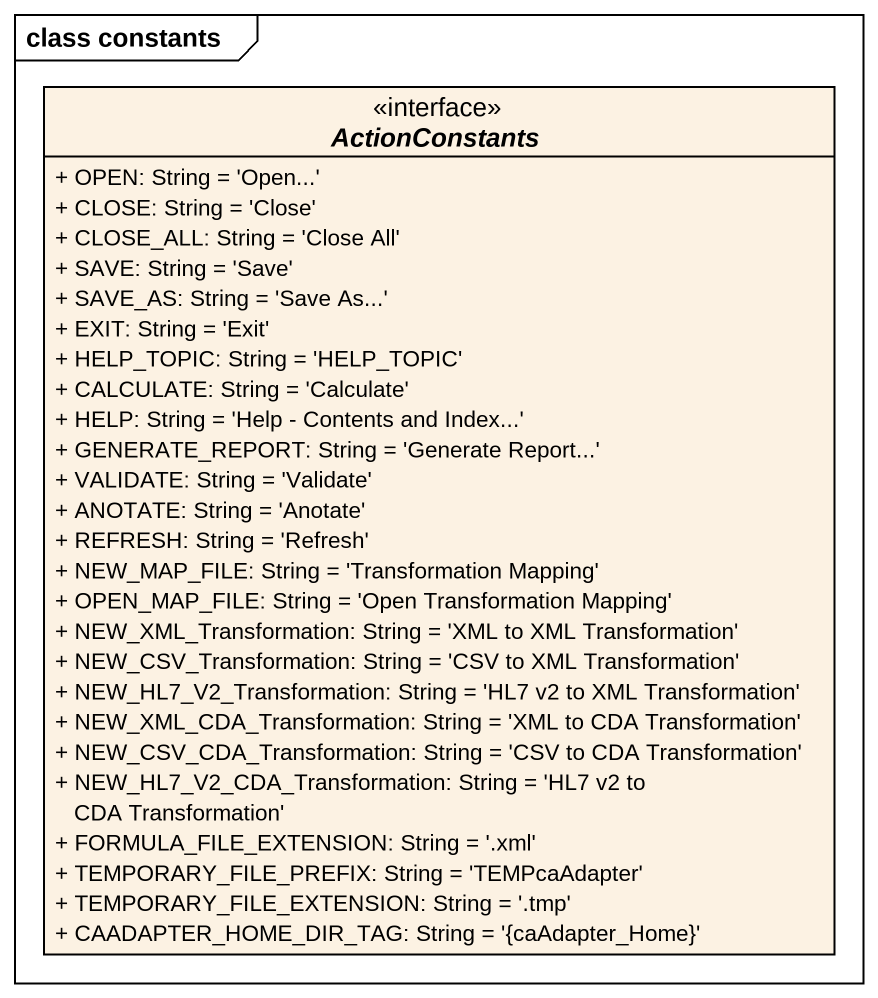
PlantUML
@startuml
mainframe class constants
hide circle
hide empty members
skinparam classAttributeIconSize 0
interface ActionConstants <<interface>> {
  + OPEN: String = 'Open...'
  + CLOSE: String = 'Close'
  + CLOSE_ALL: String = 'Close All'
  + SAVE: String = 'Save'
  + SAVE_AS: String = 'Save As...'
  + EXIT: String = 'Exit'
  + HELP_TOPIC: String = 'HELP_TOPIC'
  + CALCULATE: String = 'Calculate'
  + HELP: String = 'Help - Contents and Index...'
  + GENERATE_REPORT: String = 'Generate Report...'
  + VALIDATE: String = 'Validate'
  + ANOTATE: String = 'Anotate'
  + REFRESH: String = 'Refresh'
  + NEW_MAP_FILE: String = 'Transformation Mapping'
  + OPEN_MAP_FILE: String = 'Open Transformation Mapping'
  + NEW_XML_Transformation: String = 'XML to XML Transformation'
  + NEW_CSV_Transformation: String = 'CSV to XML Transformation'
  + NEW_HL7_V2_Transformation: String = 'HL7 v2 to XML Transformation'
  + NEW_XML_CDA_Transformation: String = 'XML to CDA Transformation'
  + NEW_CSV_CDA_Transformation: String = 'CSV to CDA Transformation'
  + NEW_HL7_V2_CDA_Transformation: String = 'HL7 v2 to CDA Transformation'
  + FORMULA_FILE_EXTENSION: String = '.xml'
  + TEMPORARY_FILE_PREFIX: String = 'TEMPcaAdapter'
  + TEMPORARY_FILE_EXTENSION: String = '.tmp'
  + CAADAPTER_HOME_DIR_TAG: String = '{caAdapter_Home}'
}
@enduml
